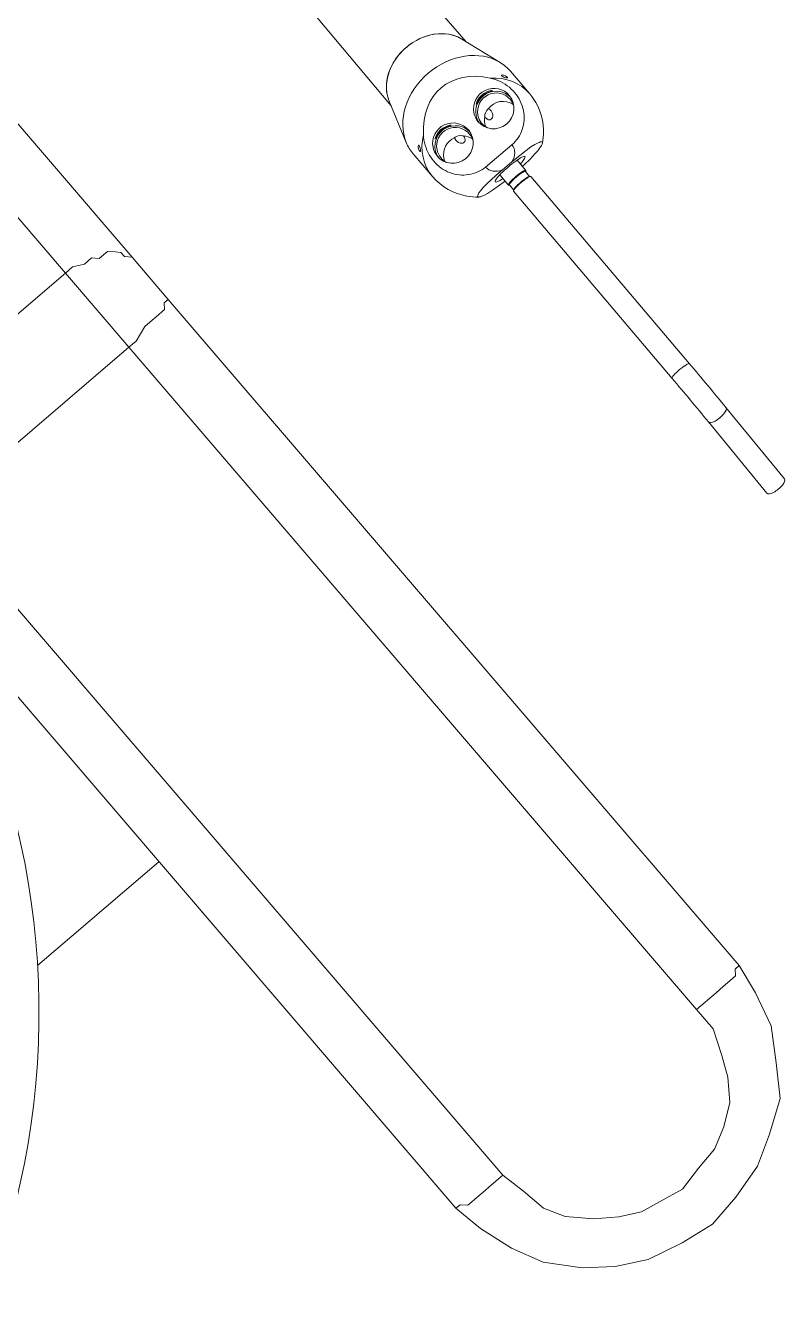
# Model space of a CAD drawing. Header units: metres. Extents: x 2999 to 3109, y 1752 to 1796.
# Drawn here: x 3011.7753 to 3011.9059, y 1761.376 to 1761.596 of the extents above; entities that cross this region are included whole.
import ezdxf

# ---------------------------------------------------------------- set-up
doc = ezdxf.new("R2010")
doc.units = ezdxf.units.M
doc.layers.add('PAREDES', color=7, linetype='Continuous')

msp = doc.modelspace()

# ---------------------------------------------------------------- linework, layer by layer
at = {"layer": 'PAREDES', "color": 253, "lineweight": 0}
for p, q in [((3011.82699026271, 1761.62094634937), (3011.851092516325, 1761.593189087833)), ((3011.814565571026, 1761.61035088816), (3011.838169828763, 1761.582168455836)), ((3011.850340237247, 1761.593649852475), (3011.85692377972, 1761.589617979507)), ((3011.861968321476, 1761.584262710214), (3011.858670031055, 1761.588130201857)), ((3011.83783400972, 1761.582983095452), (3011.840776039915, 1761.57584531596)), ((3011.86196824206, 1761.584262802917), (3011.862009498308, 1761.584214081092)), ((3011.854359074305, 1761.580162857823), (3011.85436175126, 1761.580159686073)), ((3011.850611551688, 1761.576985423857), (3011.850666005765, 1761.576915057384)), ((3011.845267527418, 1761.570019477196), (3011.841969236998, 1761.573886968839)), ((3011.858941342052, 1761.575483519112), (3011.854398135914, 1761.571641646813)), ((3011.857296623733, 1761.571152848364), (3011.858934237416, 1761.572537738114)), ((3011.861309298155, 1761.571066411512), (3011.859821879548, 1761.572823661515)), ((3011.860738156627, 1761.571741180253), (3011.860823891595, 1761.571819770245)), ((3011.858332674942, 1761.568546650318), (3011.85684517692, 1761.570303993023)), ((3011.857638695051, 1761.569126474378), (3011.857761295168, 1761.569221697167)), ((3011.861981217091, 1761.570040453114), (3011.861258640526, 1761.570894104707)), ((3011.861308547776, 1761.570876422067), (3011.861321699699, 1761.571013705671)), ((3011.862015175094, 1761.57004157586), (3011.862152787326, 1761.570031839809)), ((3011.889450579473, 1761.537820138796), (3011.862202683765, 1761.570010933193)), ((3011.858520183612, 1761.568516007651), (3011.85838257138, 1761.568525743702)), ((3011.859233522894, 1761.567714557907), (3011.858510946328, 1761.568568209501)), ((3011.859226731514, 1761.567681254147), (3011.859213579593, 1761.567543970543)), ((3011.886473797429, 1761.535300563007), (3011.859226004312, 1761.567491284556)), ((3011.905790423586, 1761.518004970795), (3011.895731598457, 1761.530281599978)), ((3011.902773652853, 1761.515533434616), (3011.892714827723, 1761.5278100638)), ((3011.77741187807, 1761.43429987641), (3011.7982690266, 1761.452167539662))]:
    msp.add_line(p, q, dxfattribs=at)
msp.add_lwpolyline([(3011.384213018322, 1761.913591730242, -0.00218350210216582), (3011.507268055735, 1761.791856640923), (3011.741201018857, 1761.518783744423, -0.431665861156817), (3011.728492806374, 1761.32177131266)], format="xyb", dxfattribs=at)
for points in [[(3011.793638659899, 1761.556147742341), (3011.764508545039, 1761.590151692594)], [(3011.78217943905, 1761.553393761544), (3011.753656201581, 1761.586689296167)], [(3011.858941342052, 1761.575483519112), (3011.859238336245, 1761.57575305385), (3011.859515892777, 1761.576042745425), (3011.859772756763, 1761.576351197343), (3011.860008096968, 1761.576676893834), (3011.860221025917, 1761.577018431682), (3011.860410586609, 1761.577374348114), (3011.860576143104, 1761.577743133924), (3011.860717148766, 1761.578123034941), (3011.860832888238, 1761.578512634664), (3011.860922963827, 1761.57891014578), (3011.860987014302, 1761.579313972949), (3011.861024724785, 1761.579722560538), (3011.861035882986, 1761.580134280067), (3011.861020504978, 1761.580547377209), (3011.860978289167, 1761.58096046845), (3011.860909572686, 1761.581371753038), (3011.860814408066, 1761.581779668618), (3011.860692963721, 1761.582182752108), (3011.860545636421, 1761.58257941458), (3011.860372743521, 1761.582968159809), (3011.860174797668, 1761.583347498136), (3011.859952334687, 1761.58371595976), (3011.859705880516, 1761.584072227138), (3011.859436189446, 1761.584414856888), (3011.859144005885, 1761.584742557892), (3011.858830097415, 1761.585054058883), (3011.858495301142, 1761.585348148158), (3011.858140523704, 1761.585623673576), (3011.857766820679, 1761.585879449854), (3011.857375088814, 1761.586114477115), (3011.856966578981, 1761.586327576642), (3011.856542326983, 1761.586517867682), (3011.856103517563, 1761.586684436339), (3011.855651404993, 1761.586826428281), (3011.855187187304, 1761.586943101731)], [(3011.857176717775, 1761.587335545378), (3011.857145491362, 1761.587385787078), (3011.85714183482, 1761.587413837353), (3011.857150768265, 1761.587436760244), (3011.857159698018, 1761.587446178174)], [(3011.857159698018, 1761.587446178174), (3011.857193481721, 1761.587463546643), (3011.857301702475, 1761.587472030467), (3011.857504497557, 1761.587431658724), (3011.85779986524, 1761.587309212402), (3011.858036948469, 1761.587157891996), (3011.858123559962, 1761.58707681868)], [(3011.857176717775, 1761.587335545378), (3011.857452528305, 1761.587147320679), (3011.857813343338, 1761.587005234544), (3011.858016232983, 1761.586959639532), (3011.858106282123, 1761.586957860584), (3011.858141520343, 1761.586968277571), (3011.858149651309, 1761.586973796494)], [(3011.858149651309, 1761.586973796494), (3011.858162419251, 1761.58700209384), (3011.858156031374, 1761.587028125738), (3011.858123559962, 1761.58707681868)], [(3011.852807892198, 1761.582456669436), (3011.852803820071, 1761.582453823916), (3011.852801767629, 1761.582453030067), (3011.852798977272, 1761.582453050691), (3011.852796822854, 1761.582454580518), (3011.852793852028, 1761.58246039376), (3011.852792559421, 1761.582478413969), (3011.852905003313, 1761.582860368402), (3011.853104330532, 1761.583247475975), (3011.853359996742, 1761.583606015739), (3011.853700916567, 1761.583965419278), (3011.854089059929, 1761.584273497669), (3011.854517079823, 1761.584522831812), (3011.854924338992, 1761.584686871914), (3011.855285137398, 1761.584774462808), (3011.855465744901, 1761.584793201199), (3011.855527158729, 1761.584790840895), (3011.855544475638, 1761.584786387466), (3011.855549485926, 1761.584782321367), (3011.855550653676, 1761.584779785558), (3011.855550073668, 1761.584777038383), (3011.855548927862, 1761.584775092394), (3011.855545295766, 1761.584771498684)], [(3011.855284739809, 1761.584676234183), (3011.854785302146, 1761.584486109699), (3011.854414691247, 1761.584296082384), (3011.854066229901, 1761.584065236224), (3011.853747286749, 1761.583795383105), (3011.853461907653, 1761.583490149724), (3011.853213232451, 1761.583156565746), (3011.852943722408, 1761.582696636636)], [(3011.855545295766, 1761.584771498684), (3011.855524045182, 1761.584758919725), (3011.855396410626, 1761.584712587598), (3011.855284739809, 1761.584676234183)], [(3011.852943722408, 1761.582696636636), (3011.85284276049, 1761.582506310493), (3011.852823441237, 1761.582475294086), (3011.852807892198, 1761.582456669436)], [(3011.864182417479, 1761.575720157034), (3011.864268613, 1761.576248237031), (3011.864327027941, 1761.576766341547), (3011.864359489476, 1761.577274589243), (3011.864361101958, 1761.578063093185), (3011.864295792141, 1761.578912407615), (3011.8641653187, 1761.579729526562), (3011.863957497009, 1761.580573610384), (3011.863674216704, 1761.581406897634), (3011.863324857187, 1761.582200614883), (3011.863039936673, 1761.582737064854), (3011.862725137106, 1761.583251776038), (3011.862381927829, 1761.583743596137), (3011.862009498308, 1761.584214081092)], [(3011.854258055486, 1761.580297008253), (3011.854253522818, 1761.580401461101), (3011.854289067626, 1761.580649386583), (3011.854393958137, 1761.580983400468), (3011.854570641794, 1761.581323624214), (3011.854744993787, 1761.581549817734), (3011.854863235306, 1761.581659791251)], [(3011.85436175126, 1761.580159686073), (3011.854564477601, 1761.579964788462), (3011.854789364509, 1761.579829862706), (3011.85491735854, 1761.579786651546), (3011.855046835792, 1761.579768821363), (3011.855176317646, 1761.579779927545), (3011.855347360929, 1761.579853641688), (3011.855475387227, 1761.579976819587), (3011.855571342897, 1761.58014967671), (3011.855630570841, 1761.580384779242), (3011.855630931155, 1761.580661392529), (3011.8555595635, 1761.580952265223), (3011.855424244465, 1761.581213749015), (3011.855342079283, 1761.581322420224)], [(3011.845783032288, 1761.576516328191), (3011.845778960161, 1761.57651348267), (3011.845776907719, 1761.576512688822), (3011.845774196777, 1761.576512616743), (3011.845771962945, 1761.576514239273), (3011.845768968943, 1761.576520032661), (3011.845767699512, 1761.576538072724), (3011.84588021293, 1761.576920086718), (3011.846079364633, 1761.577306883196), (3011.846334914964, 1761.57766532369), (3011.846675755373, 1761.578024819932), (3011.84706371333, 1761.578332739492), (3011.847491746511, 1761.578582245754), (3011.847899270501, 1761.578746351984), (3011.848260300664, 1761.578834141417), (3011.848440861816, 1761.5788528401), (3011.848502275644, 1761.578850479796), (3011.848519615728, 1761.578846046221), (3011.848524705432, 1761.578841887419), (3011.848525793767, 1761.578839444313), (3011.848525293174, 1761.578836604436), (3011.848524067953, 1761.578834751148), (3011.848520435857, 1761.578831157439)], [(3011.8482598799, 1761.578735892938), (3011.847760521651, 1761.578545675751), (3011.847389831337, 1761.578355741139), (3011.847041449407, 1761.578124802276), (3011.846722426839, 1761.577855041859), (3011.846437047743, 1761.577549808478), (3011.846188372542, 1761.5772162245), (3011.845918941914, 1761.576756202688)], [(3011.848520435857, 1761.578831157439), (3011.848499013154, 1761.578818591767), (3011.848371527541, 1761.578772226498), (3011.8482598799, 1761.578735892938)], [(3011.854398135914, 1761.571641646813), (3011.854082912598, 1761.571393625697), (3011.853751191537, 1761.571167958481), (3011.8534043401, 1761.570965816543), (3011.853043983676, 1761.570787788627), (3011.85267166824, 1761.570634556178), (3011.852289121775, 1761.570506635089), (3011.851897853791, 1761.570404514834), (3011.851499658399, 1761.570328446485), (3011.851096045112, 1761.570278919515), (3011.850688943693, 1761.570255979736), (3011.850279916497, 1761.570259679682), (3011.849870515988, 1761.570290224151), (3011.849462416999, 1761.570347440563), (3011.849057373779, 1761.570431063635), (3011.848656809625, 1761.570541026777), (3011.848262362908, 1761.570676965436), (3011.847875658711, 1761.570838342941), (3011.847498116934, 1761.57102476832), (3011.847131167365, 1761.571235698336), (3011.846776193441, 1761.571470550041), (3011.846434691079, 1761.571728515379), (3011.846107927838, 1761.572008912134), (3011.84579726058, 1761.572310813124), (3011.845503920402, 1761.572633344162), (3011.845228989455, 1761.572975664202), (3011.844973639198, 1761.57333668723), (3011.844738859079, 1761.573715492785), (3011.844525784093, 1761.574110802881), (3011.844335367228, 1761.574521505085), (3011.844168412527, 1761.574946520103), (3011.84402581334, 1761.575384523676), (3011.843908314072, 1761.575834224684), (3011.843816579712, 1761.576294424711), (3011.843751420796, 1761.576763567817), (3011.843713260669, 1761.577240409311)], [(3011.845918941914, 1761.576756202688), (3011.845818016459, 1761.576566068517), (3011.84579867403, 1761.576535032256), (3011.845783032288, 1761.576516328191)], [(3011.850611551688, 1761.576985423857), (3011.850574500478, 1761.577002546895), (3011.850421827089, 1761.577034742373), (3011.850105410403, 1761.577046572929), (3011.849718108196, 1761.576994141903), (3011.849382668695, 1761.576884876555), (3011.849167345294, 1761.576768567692), (3011.849095697743, 1761.576713779652)], [(3011.849298961442, 1761.576244645117), (3011.849513319873, 1761.576015670777), (3011.849741177927, 1761.575864002029), (3011.850015280776, 1761.575761593883), (3011.850274928689, 1761.575731831818), (3011.850495157404, 1761.575762813139), (3011.85066972401, 1761.575841795902), (3011.850804319536, 1761.575972691017), (3011.850846483213, 1761.576046744931), (3011.850886149413, 1761.576175077556), (3011.850896344733, 1761.576309667596), (3011.850856740561, 1761.576541275275), (3011.850761684296, 1761.576764437658)], [(3011.858934237416, 1761.572537738114), (3011.86027042355, 1761.573648652264), (3011.861377787955, 1761.574510177794), (3011.862190149753, 1761.57508619379), (3011.862899772144, 1761.575532404892), (3011.863346805109, 1761.5757703804), (3011.863597894847, 1761.575879556276), (3011.863808024775, 1761.575947374479), (3011.863974473755, 1761.575972789782), (3011.864040504808, 1761.575969402103), (3011.864094868283, 1761.575955054764), (3011.864167195781, 1761.575893891933), (3011.864184904869, 1761.575846858048), (3011.864189960022, 1761.575788983934), (3011.864182417479, 1761.575720157034)], [(3011.864182417479, 1761.575720157034), (3011.864128029793, 1761.575549155405), (3011.864020964341, 1761.575335276689), (3011.863761341614, 1761.574936699769), (3011.863383913667, 1761.574450061674), (3011.8628926216, 1761.573883239221), (3011.86207296563, 1761.573020972999), (3011.86109043414, 1761.572067718613), (3011.860823891595, 1761.571819770245)], [(3011.842877274943, 1761.575368717893), (3011.842854178972, 1761.57533784154), (3011.842827080481, 1761.575231848244), (3011.842832419158, 1761.575024572107), (3011.842903681772, 1761.574712713792), (3011.843000611883, 1761.574478780027), (3011.84308001917, 1761.57435569104)], [(3011.842984957756, 1761.575334628136), (3011.842940117315, 1761.575373367862), (3011.842912685896, 1761.57538137242), (3011.842888272899, 1761.575376049932), (3011.842877274943, 1761.575368717893)], [(3011.842984957756, 1761.575334628136), (3011.843125624559, 1761.575032237412), (3011.843205603792, 1761.574652461321), (3011.843216042984, 1761.574444250358), (3011.843202195739, 1761.574354591794), (3011.843185676116, 1761.574321151672), (3011.84317875616, 1761.574313937678)], [(3011.84317875616, 1761.574313937678), (3011.843148099625, 1761.574305677583), (3011.843123105054, 1761.574316091183), (3011.84308001917, 1761.57435569104)], [(3011.85326658814, 1761.566482710163), (3011.853148996641, 1761.56649834585), (3011.853075193632, 1761.566550207873), (3011.853045076215, 1761.56663724367), (3011.853058160791, 1761.566758235277), (3011.853113947074, 1761.566911468232), (3011.853275505691, 1761.567197907971), (3011.853526369592, 1761.567546386528), (3011.853990037448, 1761.568094044788), (3011.85458559829, 1761.568718526094), (3011.855482581475, 1761.569573740644), (3011.856691828324, 1761.570638918284), (3011.857296623733, 1761.571152848364)], [(3011.845267606834, 1761.570019384493), (3011.845865532359, 1761.569377847844), (3011.846519839121, 1761.568789594033), (3011.847223647319, 1761.568261105998), (3011.84796392755, 1761.567800510139), (3011.848756615146, 1761.56739863329), (3011.849541901558, 1761.567081713941), (3011.85034155901, 1761.566833202558), (3011.851183955838, 1761.566645736476), (3011.851683154928, 1761.566568674633), (3011.852196583581, 1761.566514732834), (3011.852724258791, 1761.566485532995), (3011.85326658814, 1761.566482710163)], [(3011.857638695051, 1761.569126474378), (3011.856568055149, 1761.568324056112), (3011.855592086725, 1761.567646460025), (3011.854745786033, 1761.567114986583), (3011.854211842296, 1761.566819916802), (3011.853772981365, 1761.566616588553), (3011.853535946288, 1761.566532472453), (3011.853344723401, 1761.566489209572), (3011.85326658814, 1761.566482710163)], [(3011.78217943905, 1761.553393761544), (3011.783419166403, 1761.554455796982), (3011.785442875056, 1761.554961136138), (3011.786682602409, 1761.556023171575), (3011.787997895432, 1761.555921633338), (3011.789414726693, 1761.557135388124), (3011.790730019716, 1761.557033849887), (3011.791716489483, 1761.556957696209), (3011.792323366877, 1761.556249280578), (3011.793638659899, 1761.556147742341)], [(3011.793638659899, 1761.556147742341), (3011.799859153177, 1761.548886482131)], [(3011.78217943905, 1761.553393761544), (3011.748883904427, 1761.524870524076)], [(3011.78217943905, 1761.553393761544), (3011.793103232123, 1761.5406422802)], [(3011.799859153177, 1761.548886482131), (3011.799150737547, 1761.548279604738), (3011.799226303217, 1761.547116031063), (3011.797809471957, 1761.545902276277), (3011.797101056326, 1761.545295398884), (3011.795861328974, 1761.544233363446), (3011.794342959476, 1761.541704315637), (3011.793103232123, 1761.5406422802)], [(3011.799859153177, 1761.548886482131), (3011.898021571486, 1761.434300253934)], [(3011.793103232123, 1761.5406422802), (3011.7598076975, 1761.512119042731)], [(3011.793103232123, 1761.5406422802), (3011.890658773038, 1761.426764467634)], [(3011.857363238416, 1761.398241230165), (3011.7598076975, 1761.512119042731)], [(3011.849317996905, 1761.392577433169), (3011.751155578596, 1761.507163661366)], [(3011.898021571486, 1761.434300253934), (3011.897313155856, 1761.433693376541), (3011.897388721526, 1761.432529802867), (3011.895971890266, 1761.431316048081), (3011.895263474636, 1761.430709170688), (3011.894023747283, 1761.42964713525), (3011.890658773038, 1761.426764467634)], [(3011.898021571486, 1761.434300253934), (3011.900802700865, 1761.429619986667), (3011.903507676567, 1761.423953249633), (3011.904340662963, 1761.417604069536), (3011.90502193001, 1761.411431993345), (3011.90322433036, 1761.405285889722), (3011.901148676572, 1761.399822817171), (3011.897428906505, 1761.394486667415), (3011.893431082302, 1761.389833548731)], [(3011.890658773038, 1761.426764467634), (3011.893541440655, 1761.42339949339), (3011.895007277011, 1761.41882076436), (3011.896043339882, 1761.415102170309), (3011.896370987122, 1761.410776698865), (3011.895383341339, 1761.406552765658), (3011.893763433604, 1761.402708424826), (3011.891030721312, 1761.399446164835), (3011.888272624461, 1761.395855081588), (3011.884300772825, 1761.393680829602), (3011.881189056166, 1761.391936351101), (3011.877318742767, 1761.391077392138), (3011.872993271323, 1761.390749744898), (3011.868060922486, 1761.391130513288), (3011.864368301002, 1761.392573317115), (3011.860954321663, 1761.395483133314), (3011.857363238416, 1761.398241230165)], [(3011.857363238416, 1761.398241230165), (3011.855415095433, 1761.396572317335), (3011.853998264172, 1761.395358562549), (3011.852581432911, 1761.394144807763), (3011.852050121189, 1761.393689649718), (3011.851341705559, 1761.393082772325), (3011.850026412535, 1761.393184310562), (3011.849317996905, 1761.392577433169)], [(3011.893431082302, 1761.389833548731), (3011.888219503312, 1761.386597261307), (3011.88237566237, 1761.383740566258), (3011.876658744225, 1761.382527987487), (3011.871017979757, 1761.382301878484), (3011.864315179852, 1761.383315496834), (3011.85887749186, 1761.385719973877), (3011.853515957545, 1761.389110920688), (3011.849317996905, 1761.392577433169)]]:
    msp.add_lwpolyline(points, dxfattribs=at)
for centre, radius, start, end in [((3011.855510628215, 1761.58113505237), 0.001507075020129773, 213.7857320708813, 220.1748822654399), ((3011.854490281797, 1761.580625823652), 0.001099769242195721, 39.27500302134295, 70.1651619196048), ((3011.85015780841, 1761.576901631827), 0.001078767070691328, 190.0280050425867, 208.5941599241039), ((3011.850288247829, 1761.576964672268), 0.001223552142011915, 208.2664611077929, 216.0516336672254), ((3011.849531250391, 1761.576088413923), 0.001403929517636708, 28.78506188975443, 36.07511403638016), ((3011.41212450242, 1761.133699661282), 0.6254225206012889, 39.35346823432026, 40.2523962610511), ((3011.41211932435, 1761.133695386126), 0.621529398773131, 39.35363215922065, 40.25242358238057)]:
    msp.add_arc(centre, radius, start, end, dxfattribs=at)
for centre, major_axis, ratio, start_param, end_param in [((3011.845225395576, 1761.586981985018), (0.006467392640458178, 0.005515497866389668), 0.8089340434354898, 0.2578800320625305, 2.88371467590332), ((3011.845225395576, 1761.586981985018), (-0.006467392640458178, -0.005515497866389668), 0.8089340434354898, 3.399627923965454, 5.207676410675049), ((3011.850319594319, 1761.5810086317), (0.008350516151962042, 0.007121477455034441), 0.8089340728226552, 0.2578793466091156, 2.88371467590332), ((3011.845225395576, 1761.586981985018), (-0.006467392640458178, -0.005515497866389668), 0.8089340434354898, 5.207676410675049, 6.025289058685303), ((3011.850319594319, 1761.5810086317), (0.008350516151962042, 0.007121477455034441), 0.8089340728226552, 3.075931817875244e-05, 0.2578793466091156), ((3011.856669580152, 1761.573562768368), (0.009910085146360588, -0.0116958486855815), 0.71590840872366, 2.3868408203125, 3.894931316375732), ((3011.853617884739, 1761.577141140056), (0.008350516151962042, 0.007121477455034441), 0.8089340728226552, 3.33819079969544e-05, 0.8115883469581604), ((3011.855811028921, 1761.581696829569), (-0.002715385815637512, -0.002208205655427409), 0.9877048219953265, 3.14162540435791, 5.80262279510498), ((3011.856205492704, 1761.581211787653), (-0.002715385815637512, -0.002208205655427409), 0.9877048219953265, 3.232174396514893, 5.80262279510498), ((3011.856205492704, 1761.581211787653), (-0.002482658139482219, -0.002018961521089156), 0.9877048285647507, 3.14162540435791, 5.80262279510498), ((3011.855811028921, 1761.581696829569), (-0.002715385815637512, -0.002208205655427409), 0.9877048219953265, 3.278502845205367e-05, 3.14162540435791), ((3011.857389155364, 1761.579756251388), (-0.002482658139482219, -0.002018961521089156), 0.9877048285647507, 3.442878007888794, 4.951770305633545), ((3011.856205492704, 1761.581211787653), (-0.002482658139482219, -0.002018961521089156), 0.9877048285647507, 2.733243703842163, 3.14162540435791), ((3011.855811028921, 1761.581696829569), (-0.002715385815637512, -0.002208205655427409), 0.9877048219953265, 5.80262279510498, 6.283217906951904), ((3011.856205492704, 1761.581211787653), (-0.002715385815637512, -0.002208205655427409), 0.9877048219953265, 5.80262279510498, 6.19264030456543), ((3011.856205492704, 1761.581211787653), (-0.002482658139482219, -0.002018961521089156), 0.9877048285647507, 5.80262279510498, 6.283217906951904), ((3011.857389155364, 1761.579756251388), (-0.002482658139482219, -0.002018961521089156), 0.9877048285647507, 5.423306465148926, 5.80262279510498), ((3011.848786169012, 1761.575756488323), (-0.002715385815637512, -0.002208205655427409), 0.9877048219953265, 3.14162540435791, 5.80262279510498), ((3011.84918071221, 1761.575271353705), (-0.002715385815637512, -0.002208205655427409), 0.9877048219953265, 3.232174396514893, 5.80262279510498), ((3011.84918071221, 1761.575271353705), (-0.002482658139482219, -0.002018961521089156), 0.9877048285647507, 3.14162540435791, 5.80262279510498), ((3011.848786169012, 1761.575756488323), (-0.002715385815637512, -0.002208205655427409), 0.9877048219953265, 3.278502845205367e-05, 3.14162540435791), ((3011.856205492704, 1761.581211787653), (-0.002482658139482219, -0.002018961521089156), 0.9877048285647507, 3.278502845205367e-05, 0.4083523154258728), ((3011.857389155364, 1761.579756251388), (-0.002482658139482219, -0.002018961521089156), 0.9877048285647507, 5.80262279510498, 5.98189640045166), ((3011.850319594319, 1761.5810086317), (0.008350516151962042, 0.007121477455034441), 0.8089340728226552, 2.88371467590332, 3.13642430305481), ((3011.853617884739, 1761.577141140056), (0.008350516151962042, 0.007121477455034441), 0.8089340728226552, 2.31966757774353, 3.141616106033325), ((3011.850364295455, 1761.573815910143), (-0.002482658139482219, -0.002018961521089156), 0.9877048285647507, 4.44543981552124, 5.80262279510498), ((3011.850364295455, 1761.573815910143), (-0.002482658139482219, -0.002018961521089156), 0.9877048285647507, 3.442860841751099, 3.957947969436646), ((3011.84918071221, 1761.575271353705), (-0.002482658139482219, -0.002018961521089156), 0.9877048285647507, 2.733243703842163, 3.14162540435791), ((3011.850319594319, 1761.5810086317), (0.008350516151962042, 0.007121477455034441), 0.8089340728226552, 3.13642430305481, 3.141623497009277), ((3011.848786169012, 1761.575756488323), (-0.002715385815637512, -0.002208205655427409), 0.9877048219953265, 5.80262279510498, 6.283217906951904), ((3011.84918071221, 1761.575271353705), (-0.002715385815637512, -0.002208205655427409), 0.9877048219953265, 5.80262279510498, 6.19264030456543), ((3011.84918071221, 1761.575271353705), (-0.002482658139482219, -0.002018961521089156), 0.9877048285647507, 5.80262279510498, 6.283217906951904), ((3011.858608578131, 1761.571238888215), (-0.002556942061652722, -0.002164251941888211), 0.1563006772938252, 3.141554117202759, 6.283146858215332), ((3011.856669738983, 1761.573562582962), (0.002263549029695955, 0.00193043154582377), 0.8089340693669061, 5.075985908508301, 6.278017044067383), ((3011.858608578131, 1761.571238888215), (-0.002556942061652722, -0.002164251941888211), 0.1563006772938252, 2.638516426086426, 3.141554117202759), ((3011.84918071221, 1761.575271353705), (-0.002482658139482219, -0.002018961521089156), 0.9877048285647507, 3.278502845205367e-05, 0.4083523154258728), ((3011.850364295455, 1761.573815910143), (-0.002482658139482219, -0.002018961521089156), 0.9877048285647507, 5.80262279510498, 5.98189640045166), ((3011.856669738983, 1761.573562582962), (0.002263549029695955, 0.00193043154582377), 0.8089340693669061, 3.13642430305481, 4.338455200195312), ((3011.85982097496, 1761.569806520988), (0.001488379434039407, 0.001259777967445156), 0.1563006601260097, 6.283185482025146, 9.394896507263184), ((3011.858608578131, 1761.571238888215), (-0.002556942061652722, -0.002164251941888211), 0.1563006772938252, 2.192093133926392, 2.638516426086426), ((3011.858608578131, 1761.571238888215), (-0.002556942061652722, -0.002164251941888211), 0.1563006772938252, 6.283146858215332, 7.232687473297119), ((3011.859884781839, 1761.569731147177), (0.001412058741058016, 0.001195200108173802), 0.1563006619337357, 6.124267101287842, 9.583762168884277), ((3011.859884781839, 1761.569731147177), (0.00137385868676915, 0.001162957529951433), 0.1563006680886127, 1.04091465473175, 3.141592741012573), ((3011.860714383746, 1761.568751062523), (0.001488379434039407, 0.001259777967445156), 0.1563006601260097, 0.1589153110980988, 2.982674598693848), ((3011.860650497451, 1761.568826529037), (0.001412058741058016, 0.001195200108173802), 0.1563006619337357, 0.1589838415384293, 2.982674598693848), ((3011.859884781839, 1761.569731147177), (0.00137385868676915, 0.001162957529951433), 0.1563006680886127, 6.156868437301455e-08, 1.04091465473175), ((3011.859884781839, 1761.569731147177), (0.001412058741058016, 0.001195200108173802), 0.1563006619337357, 6.052022457122803, 6.124267101287842), ((3011.85982097496, 1761.569806520988), (0.001488379434039407, 0.001259777967445156), 0.1563006601260097, 6.124267101287842, 6.283185482025146), ((3011.860714383746, 1761.568751062523), (0.001488379434039407, 0.001259777967445156), 0.1563006601260097, 6.283185482025146, 6.442100524902344), ((3011.85982097496, 1761.569806520988), (0.001488379434039407, 0.001259777967445156), 0.1563006601260097, 3.111711025238037, 3.141592741012573), ((3011.85982097496, 1761.569806520988), (0.001488379434039407, 0.001259777967445156), 0.1563006601260097, 3.141592741012573, 3.30050802230835), ((3011.859884781839, 1761.569731147177), (0.001412058741058016, 0.001195200108173802), 0.1563006619337357, 3.300576686859131, 3.374734878540039), ((3011.860714383746, 1761.568751062523), (0.001488379434039407, 0.001259777967445156), 0.1563006601260097, 2.982674598693848, 3.141592741012573), ((3011.887962176863, 1761.536560340975), (0.001488379434039407, 0.001259777967445156), 0.1563006601260097, 6.283185482025146, 9.42477798461914), ((3011.89422321309, 1761.529045831889), (0.001508305951213562, 0.001235860792070512), 0.3582739436742844, 3.141592741012573, 6.283185482025146), ((3011.90428203822, 1761.516769202706), (0.001508305951213562, 0.001235860792070512), 0.3582739436742844, 3.141592741012573, 6.283185482025146)]:
    msp.add_ellipse(centre, major_axis=major_axis, ratio=ratio, start_param=start_param, end_param=end_param, dxfattribs=at)

doc.saveas('drawing.dxf')
